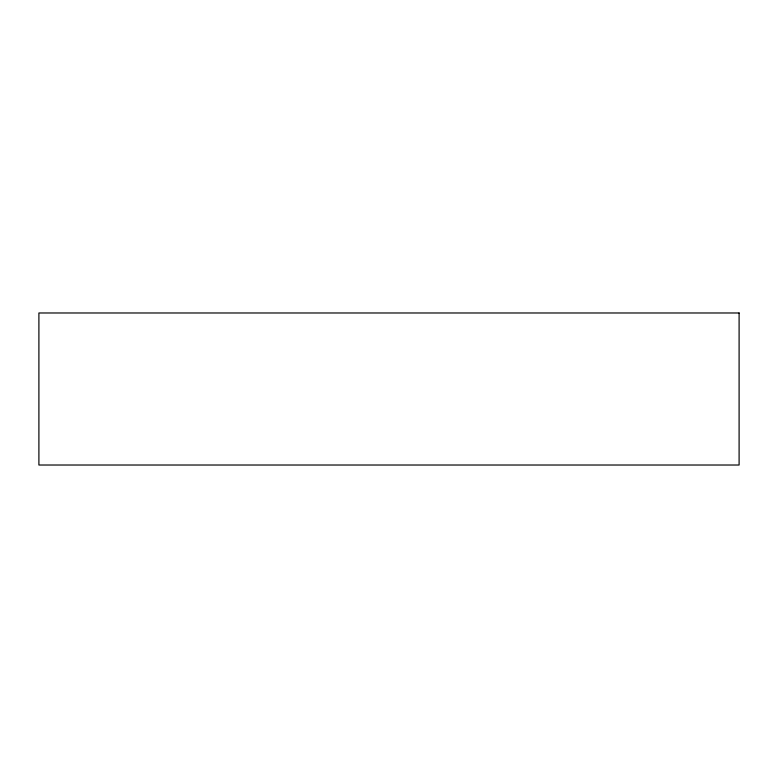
<?xml version="1.0" encoding="UTF-8"?>
<svg xmlns="http://www.w3.org/2000/svg" width="778" height="778" viewBox="0 0 778 778"><rect width="100%" height="100%" fill="white"/><g stroke="black" fill="none" stroke-linecap="round" stroke-linejoin="round"><path stroke-width="1.17" d="M739.1 312.98L38.9 312.98L38.9 465.02L739.1 465.02L739.1 312.98"/></g></svg>
